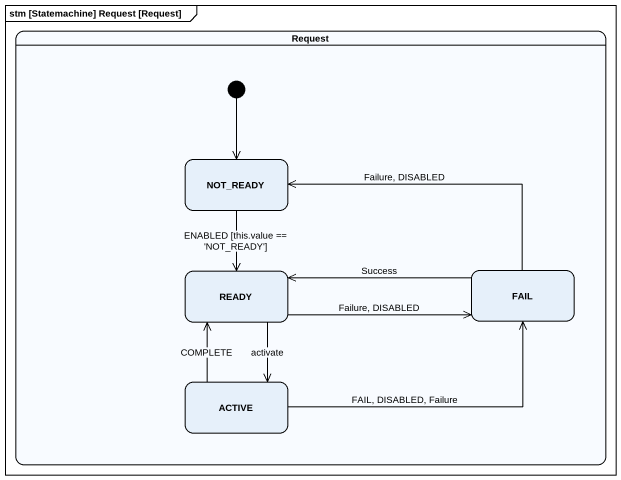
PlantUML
@startuml
mainframe stm [Statemachine] Request [Request]
hide empty description
state Request {
  state NOT_READY
  state READY
  state FAIL
  state ACTIVE
  [*] --> NOT_READY
}
NOT_READY --> READY : ENABLED [this.value == 'NOT_READY']
READY -right-> FAIL : Failure, DISABLED
READY --> ACTIVE : activate
FAIL -left-> NOT_READY : Failure, DISABLED
FAIL -left-> READY : Success
ACTIVE -up-> READY : COMPLETE
ACTIVE -right-> FAIL : FAIL, DISABLED, Failure
@enduml
